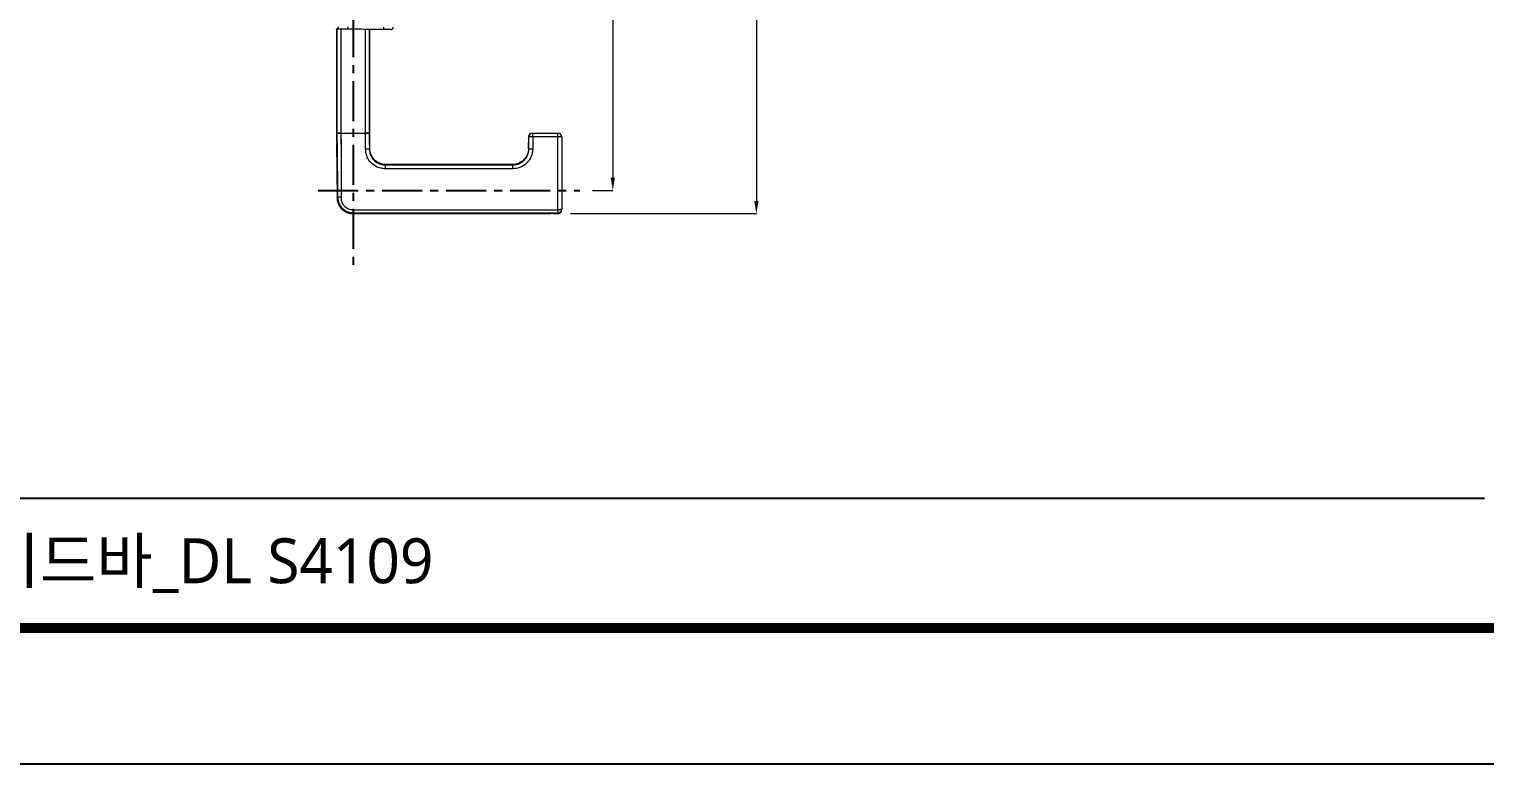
# Model space of a CAD drawing. Extents: x 0 to 1354, y 0 to 992.
# Drawn here: x 657.1 to 1112.2, y 0 to 229.8 of the extents above; entities that cross this region are included whole.
import ezdxf

# ---------------------------------------------------------------- set-up
doc = ezdxf.new("R2010")
doc.units = 0
doc.header["$LTSCALE"] = 10
doc.header["$MEASUREMENT"] = 0
doc.header["$PDMODE"] = 3
doc.header["$PDSIZE"] = -10
doc.linetypes.add('CENTER', pattern=[2, 1.25, -0.25, 0.25, -0.25])
doc.layers.get('0').update_dxf_attribs({"linetype": 'CONTINUOUS'})
doc.layers.get('DEFPOINTS').update_dxf_attribs({"linetype": 'CONTINUOUS'})
doc.layers.add('치수', color=7, linetype='CONTINUOUS', lineweight=25)
doc.styles.add('Daelim Dimension', font='')
doc.styles.get('Daelim Dimension').set_extended_font_data('NanumGothic')
doc.dimstyles.new('DEFAULT', dxfattribs={"dimscale": 2, "dimtxt": 2, "dimasz": 2, "dimexe": 0, "dimexo": 2, "dimgap": 1, "dimtad": 1, "dimdec": 1, "dimzin": 9, "dimdsep": 46, "dimtxsty": 'Daelim Dimension', "dimcen": 0.5, "dimclrd": 252, "dimclre": 252, "dimclrt": 3, "dimadec": 1, "dimazin": 0, "dimtfac": 1, "dimtdec": 1, "dimtix": 1, "dimtmove": 0, "dimatfit": 3, "dimfxl": 1, "dimtolj": 1, "dimtzin": 1, "dimlwd": 9, "dimlwe": 9, "dimarcsym": 0})

# ---------------------------------------------------------------- blocks, each defined once
blk = doc.blocks.new('*D6')
at = {"layer": 'DEFPOINTS', "color": 0, "transparency": 16777216}
for p in [(822.38, 524.74), (822.38, 172.12), (884.45, 172.12)]:
    blk.add_point(p, dxfattribs=at)
at = {"layer": '치수', "color": 5, "lineweight": 9, "transparency": 16777216}
for p, q in [((826.38, 524.74), (884.45, 524.74)), ((884.45, 520.74), (884.45, 176.12)), ((826.38, 172.12), (884.45, 172.12))]:
    blk.add_line(p, q, dxfattribs=at)
at = {"layer": '치수', "color": 5, "transparency": 16777216}
for points in [[(883.78, 520.74), (885.11, 520.74), (884.45, 524.74)], [(883.78, 176.12), (885.11, 176.12), (884.45, 172.12)]]:
    blk.add_solid(points, dxfattribs=at)
at = {"layer": '치수', "color": 7, "transparency": 16777216, "insert": (871.05, 348.43), "char_height": 20, "attachment_point": 5, "rotation": 90, "style": 'Daelim Dimension'}
blk.add_mtext('\\A1;714.2', dxfattribs=at)
blk = doc.blocks.new('*D8')
at = {"layer": 'DEFPOINTS', "color": 0, "transparency": 16777216}
for p in [(829.22, 517.54), (829.22, 179.32), (839.56, 179.32)]:
    blk.add_point(p, dxfattribs=at)
at = {"layer": '치수', "color": 5, "lineweight": 9, "transparency": 16777216}
for p, q in [((833.22, 517.54), (839.56, 517.54)), ((839.56, 513.54), (839.56, 183.32)), ((833.22, 179.32), (839.56, 179.32))]:
    blk.add_line(p, q, dxfattribs=at)
at = {"layer": '치수', "color": 5, "transparency": 16777216}
for points in [[(838.89, 513.54), (840.22, 513.54), (839.56, 517.54)], [(838.89, 183.32), (840.22, 183.32), (839.56, 179.32)]]:
    blk.add_solid(points, dxfattribs=at)
at = {"layer": '치수', "color": 7, "transparency": 16777216, "insert": (826.74, 348.43), "char_height": 20, "attachment_point": 5, "rotation": 90, "style": 'Daelim Dimension'}
blk.add_mtext('\\A1;700', dxfattribs=at)

msp = doc.modelspace()

# ---------------------------------------------------------------- linework, layer by layer
at = {"color": 1, "linetype": 'CENTER'}
for p, q in [((758.4, 533.59), (758.4, 155.09)), ((747.43, 179.32), (829.22, 179.32))]:
    msp.add_line(p, q, dxfattribs=at)
at = {"color": 7, "linetype": 'Continuous', "lineweight": 15}
for p, q in [((753.18, 229.84), (753.18, 197.32)), ((753.35, 197.32), (753.35, 229.83)), ((754.55, 229.82), (754.55, 197.32)), ((762.21, 197.32), (762.21, 229.76)), ((763.41, 229.75), (763.41, 197.32)), ((763.58, 197.32), (763.58, 229.75)), ((753.18, 197.32), (753.2, 194.61)), ((753.53, 177.25), (753.35, 197.32)), ((754.55, 197.32), (753.35, 197.32)), ((754.55, 197.32), (754.59, 193.79)), ((754.55, 197.32), (754.59, 197.32)), ((754.55, 197.32), (754.55, 197.32)), ((754.59, 193.79), (754.59, 197.32)), ((754.59, 197.32), (762.21, 197.32)), ((762.25, 192.3), (762.21, 197.32)), ((763.41, 197.32), (762.21, 197.32)), ((763.62, 192.47), (763.58, 197.32)), ((813.17, 196.13), (813.14, 192.47)), ((813.34, 196.13), (813.17, 196.13)), ((814.37, 197.32), (814.54, 197.32)), ((814.54, 196.13), (814.51, 192.3)), ((814.54, 197.32), (822.38, 197.32)), ((822.38, 196.13), (814.54, 196.13)), ((822.38, 173.35), (822.38, 196.13)), ((823.58, 196.12), (823.58, 173.49)), ((753.18, 194.02), (753.33, 177.07)), ((753.32, 194.02), (753.18, 194.02)), ((753.2, 194.61), (753.34, 194.61)), ((753.42, 184.5), (753.35, 193.03)), ((753.39, 193.03), (753.35, 193.03)), ((753.38, 193.33), (753.53, 177.24)), ((753.38, 193.33), (753.38, 193.33)), ((768.45, 187.34), (808.31, 187.34)), ((808.14, 187.52), (768.62, 187.52)), ((808.31, 186.15), (768.45, 186.15)), ((753.53, 177.24), (753.53, 177.25)), ((753.53, 177.24), (753.53, 177.24)), ((754.59, 177.26), (754.59, 176.23)), ((758.53, 173.35), (822.38, 173.35)), ((758.33, 172.12), (819.04, 172.12)), ((819.34, 172.27), (758.48, 172.27)), ((758.53, 172.29), (819.57, 172.29)), ((822.38, 172.29), (758.53, 172.29)), ((758.53, 172.29), (758.53, 172.29)), ((758.53, 172.29), (758.53, 172.29)), ((758.53, 172.29), (819.57, 172.29)), ((819.05, 172.12), (819.04, 172.12)), ((819.57, 172.29), (819.57, 172.29)), ((819.64, 172.12), (820.04, 172.12)), ((820.87, 172.12), (822.38, 172.12))]:
    msp.add_line(p, q, dxfattribs=at)
at = {"color": 5}
msp.add_line((21.77, 83.13), (1112.08, 83.13), dxfattribs=at)
at = {"ltscale": 0.5}
msp.add_lwpolyline([(0, 0), (1354.08, 0), (1354.08, 992.16), (0, 992.16)], close=True, dxfattribs=at)
at = {"color": 5, "linetype": 'ByBlock', "lineweight": 200, "const_width": 3.12}
msp.add_lwpolyline([(21.77, 42.48), (1332.17, 42.48), (1332.17, 969.12), (21.77, 969.12)], close=True, dxfattribs=at)
at = {"color": 7, "linetype": 'Continuous', "lineweight": 15, "flags": 128}
for points in [[(763.41, 197.32), (763.43, 194.92), (763.45, 192.3)], [(813.31, 192.3), (813.33, 194.7), (813.34, 196.13)], [(814.54, 196.13), (814.54, 196.36), (814.54, 196.58), (814.54, 196.79), (814.54, 196.97), (814.54, 197.12), (814.54, 197.23), (814.54, 197.29), (814.54, 197.32)], [(822.38, 196.13), (822.38, 196.36), (822.38, 196.58), (822.38, 196.79), (822.38, 196.97), (822.38, 197.12), (822.38, 197.23), (822.38, 197.29), (822.38, 197.32)], [(753.35, 194.55), (753.35, 194.56), (753.34, 194.61)], [(753.38, 193.33), (753.39, 192.73), (753.41, 190.33), (753.5, 180.73), (753.53, 177.24)], [(768.45, 186.15), (768.45, 186.38), (768.45, 186.6), (768.45, 186.81), (768.45, 186.99), (768.45, 187.13), (768.45, 187.25), (768.45, 187.32), (768.45, 187.34)], [(808.31, 186.15), (808.31, 186.38), (808.31, 186.6), (808.31, 186.81), (808.31, 186.99), (808.31, 187.13), (808.31, 187.25), (808.31, 187.32), (808.31, 187.34)], [(753.48, 177.23), (753.48, 177.83), (753.46, 180.23), (753.42, 184.5)], [(754.59, 177.26), (754.38, 177.25), (754.18, 177.25), (754, 177.25), (753.84, 177.25), (753.71, 177.25), (753.62, 177.25), (753.55, 177.25), (753.53, 177.25)], [(758.53, 173.35), (758.53, 173.14), (758.53, 172.94), (758.53, 172.76), (758.53, 172.6), (758.53, 172.47), (758.53, 172.38), (758.53, 172.32), (758.53, 172.29)], [(822.38, 173.35), (822.38, 173.14), (822.38, 172.94), (822.38, 172.76), (822.38, 172.6), (822.38, 172.47), (822.38, 172.38), (822.38, 172.32), (822.38, 172.29)], [(819.34, 172.29), (819.34, 172.28), (819.34, 172.27)], [(820.87, 172.26), (820.81, 172.27), (820.76, 172.28)]]:
    msp.add_lwpolyline(points, dxfattribs=at)
at = {"color": 7, "linetype": 'Continuous', "lineweight": 15}
for centre, radius, start, end in [((753.11, 230.54), 0.7, 269.5, 2.5), ((737.03, 230.52), 19.74, 357.9148, 0.053), ((752.33, 230.39), 15.63, 357.4982, 0.1983), ((770.22, 230.39), 0.7, 269.5, 2.5), ((814.37, 196.12), 1.2, 90, 179.5), ((814.54, 196.12), 1.2, 90.0086, 179.5088), ((813.94, 159.74), 36.39, 89.0555, 90.9445), ((822.38, 196.12), 1.2, 0.0509, 90), ((822.68, 161.75), 34.38, 88.4999, 90.5), ((762.85, 155.93), 36.38, 89.0553, 90.9447), ((813.91, 155.91), 36.39, 89.0556, 90.9444), ((758.53, 177.32), 4, 180.5, 183.658), ((822.38, 173.49), 1.2, 269.9911, 359.4937), ((812.24, 173.48), 11.34, 359.1731, 0.0537), ((820.04, 172.42), 0.3, 269.9998, 332.0529), ((820.04, 172.56), 0.3, 269.9991, 294.9038), ((812.62, 172.27), 9.75, 359.0769, 0.1073)]:
    msp.add_arc(centre, radius, start, end, dxfattribs=at)
for centre, major_axis, start_param, end_param in [((828.85, 734.72), (9.81, 562.6), 3.141594, 3.145535), ((829.85, 734.72), (9.81, 562.6), 3.146602, 3.163803), ((815.96, 734.72), (-4.91, 562.6), 3.141592, 3.164162)]:
    msp.add_ellipse(centre, major_axis=major_axis, ratio=0.000089, start_param=start_param, end_param=end_param, dxfattribs=at)
for points, knots in [([(756.76, 229.8), (756.5, 229.81), (755.83, 229.81), (754.8, 229.82), (753.86, 229.83), (753.22, 229.84), (753.14, 229.84), (753.1, 229.84)], [0, 0, 0, 0, 0.136185, 0.351884, 0.567714, 0.783864, 1, 1, 1, 1]), ([(767.95, 229.71), (766.08, 229.72), (762.36, 229.76), (758.63, 229.79), (756.76, 229.8)], [0, 0, 0, 0, 0.4999996, 1, 1, 1, 1]), ([(770.22, 229.69), (770.19, 229.69), (770.14, 229.69), (769.75, 229.69), (769.16, 229.7), (768.53, 229.7), (768.11, 229.71), (767.95, 229.71)], [0, 0, 0, 0, 0.21648, 0.432974, 0.64915, 0.865195, 1, 1, 1, 1]), ([(753.35, 197.32), (753.37, 197.32), (753.4, 197.32), (753.62, 197.32), (753.93, 197.32), (754.26, 197.32), (754.48, 197.32), (754.55, 197.32)], [0, 0, 0, 0, 0.218148, 0.436296, 0.654448, 0.872608, 1, 1, 1, 1]), ([(762.21, 197.32), (762.34, 197.32), (762.61, 197.32), (762.97, 197.32), (763.25, 197.32), (763.38, 197.32), (763.4, 197.32), (763.41, 197.32)], [0, 0, 0, 0, 0.2181072, 0.4362148, 0.6543137, 0.8724091, 1, 1, 1, 1]), ([(753.34, 194.61), (753.35, 194.6), (753.35, 194.57), (753.36, 194.35), (753.37, 194.02), (753.38, 193.65), (753.38, 193.42), (753.38, 193.33)], [0, 0, 0, 0, 0.216019, 0.432013, 0.647979, 0.863878, 1, 1, 1, 1]), ([(753.35, 194.55), (753.35, 194.55), (753.35, 194.55), (753.36, 194.48), (753.36, 194.31), (753.37, 193.98), (753.38, 193.61), (753.38, 193.37), (753.38, 193.3)], [0, 0, 0, 0, 0.0516649, 0.1672717, 0.363121, 0.6118796, 0.8750117, 1, 1, 1, 1]), ([(754.59, 193.79), (754.59, 192.99), (754.59, 188.99), (754.59, 183.48), (754.59, 178.77), (754.59, 177.26)], [0, 0, 0, 0, 0.145141, 0.725705, 1, 1, 1, 1]), ([(768.45, 186.15), (768.01, 186.18), (766.88, 186.25), (765.15, 186.97), (763.56, 188.36), (762.48, 190.21), (762.33, 191.6), (762.25, 192.3)], [0, 0, 0, 0, 0.136431, 0.352193, 0.568048, 0.784027, 1, 1, 1, 1]), ([(763.45, 192.3), (763.48, 192.33), (763.53, 192.38), (763.58, 192.43), (763.61, 192.47), (763.62, 192.47), (763.62, 192.47)], [0, 0, 0, 0, 0.250879, 0.501777, 0.752732, 1, 1, 1, 1]), ([(763.45, 192.3), (763.51, 191.74), (763.63, 190.61), (764.51, 189.12), (765.78, 188), (767.18, 187.42), (768.09, 187.37), (768.45, 187.34)], [0, 0, 0, 0, 0.2160022, 0.4319788, 0.6478156, 0.8635645, 1, 1, 1, 1]), ([(768.62, 187.49), (768.59, 187.48), (768.21, 187.44), (767.44, 187.58), (766.38, 187.93), (765.35, 188.59), (764.5, 189.49), (763.93, 190.52), (763.63, 191.52), (763.6, 192.17), (763.58, 192.47)], [0, 0, 0, 0, 0.013155, 0.145094, 0.290062, 0.43996, 0.606624, 0.753923, 0.886414, 1, 1, 1, 1]), ([(813.16, 192.47), (813.16, 192.34), (813.2, 191.84), (812.99, 190.97), (812.55, 189.92), (811.81, 188.95), (810.87, 188.19), (809.83, 187.71), (808.91, 187.48), (808.36, 187.48), (808.14, 187.48)], [0, 0, 0, 0, 0.051363, 0.187692, 0.334244, 0.484545, 0.64521, 0.787953, 0.916979, 1, 1, 1, 1]), ([(814.51, 192.3), (814.47, 191.86), (814.39, 190.73), (813.66, 189), (812.26, 187.43), (810.4, 186.36), (809.01, 186.22), (808.31, 186.15)], [0, 0, 0, 0, 0.136779, 0.352557, 0.568324, 0.784164, 1, 1, 1, 1]), ([(808.31, 187.34), (808.87, 187.4), (810, 187.51), (811.49, 188.37), (812.62, 189.64), (813.22, 191.03), (813.28, 191.95), (813.31, 192.3)], [0, 0, 0, 0, 0.215838, 0.43166, 0.647412, 0.863199, 1, 1, 1, 1]), ([(813.14, 192.47), (813.14, 192.47), (813.13, 192.48), (813.14, 192.46), (813.17, 192.43), (813.23, 192.38), (813.28, 192.33), (813.31, 192.3)], [0, 0, 0, 0, 0.003735, 0.252754, 0.501792, 0.750886, 1, 1, 1, 1]), ([(768.62, 187.52), (768.62, 187.52), (768.62, 187.52), (768.61, 187.51), (768.58, 187.48), (768.53, 187.42), (768.48, 187.37), (768.45, 187.34)], [0, 0, 0, 0, 0.000062, 0.249998, 0.499954, 0.749968, 1, 1, 1, 1]), ([(808.31, 187.34), (808.26, 187.39), (808.16, 187.49), (808.14, 187.51), (808.14, 187.52)], [0, 0, 0, 0, 0.499962, 1, 1, 1, 1]), ([(753.42, 184.5), (753.43, 184.3), (753.44, 183.3), (753.46, 181.59), (753.49, 179.96), (753.51, 179.14), (753.51, 179.03)], [0, 0, 0, 0, 0.109632, 0.54816, 0.938988, 1, 1, 1, 1]), ([(753.34, 177.07), (753.34, 177.04), (753.3, 176.66), (753.46, 175.89), (753.83, 174.83), (754.51, 173.81), (755.42, 172.99), (756.46, 172.44), (757.43, 172.16), (758.06, 172.14), (758.33, 172.13)], [0, 0, 0, 0, 0.013086, 0.147223, 0.29408, 0.445724, 0.613273, 0.761478, 0.894896, 1, 1, 1, 1]), ([(753.33, 177.07), (753.33, 177.07), (753.32, 177.06), (753.36, 177.1), (753.44, 177.19), (753.48, 177.23)], [0, 0, 0, 0, 0.001428, 0.500645, 1, 1, 1, 1]), ([(758.53, 172.29), (758.17, 172.31), (757.26, 172.37), (755.86, 172.95), (754.59, 174.07), (753.71, 175.56), (753.59, 176.69), (753.53, 177.25)], [0, 0, 0, 0, 0.136464, 0.35229, 0.568154, 0.784086, 1, 1, 1, 1]), ([(753.53, 177.24), (753.59, 176.68), (753.71, 175.56), (754.58, 174.07), (755.86, 172.94), (757.11, 172.45), (758.02, 172.3), (758.37, 172.29), (758.53, 172.29)], [0, 0, 0, 0, 0.2158542, 0.4317115, 0.6475394, 0.8633815, 0.940724, 1, 1, 1, 1]), ([(754.59, 176.23), (754.74, 175.85), (755.06, 175.05), (756.01, 174.1), (757.22, 173.46), (758.1, 173.38), (758.53, 173.35)], [0, 0, 0, 0, 0.232859, 0.49392, 0.755494, 1, 1, 1, 1]), ([(823.58, 173.48), (823.58, 173.48), (823.58, 173.45), (823.57, 173.44), (823.54, 173.41), (823.47, 173.39), (823.38, 173.38), (823.26, 173.37), (823.11, 173.36), (822.94, 173.35), (822.75, 173.35), (822.56, 173.35), (822.44, 173.35), (822.38, 173.35)], [0, 0, 0, 0, 0.015171, 0.074561, 0.17426, 0.2767, 0.376333, 0.478516, 0.584238, 0.69303, 0.79868, 0.907398, 1, 1, 1, 1]), ([(822.38, 172.14), (822.46, 172.13), (822.67, 172.12), (822.97, 172.25), (823.23, 172.45), (823.4, 172.67), (823.5, 172.87), (823.54, 173.02), (823.56, 173.11), (823.57, 173.17), (823.57, 173.22), (823.57, 173.23), (823.58, 173.24)], [0, 0, 0, 0, 0.101395, 0.277761, 0.42081, 0.541792, 0.642466, 0.718731, 0.769864, 0.818298, 0.888831, 1, 1, 1, 1]), ([(823.58, 173.49), (823.58, 173.49), (823.58, 173.49), (823.58, 173.48), (823.58, 173.48)], [0, 0, 0, 0, 0.4740702, 1, 1, 1, 1]), ([(819.04, 172.12), (819.04, 172.12), (819.04, 172.12), (819.06, 172.12), (819.07, 172.12)], [0, 0, 0, 0, 0.772824, 1, 1, 1, 1]), ([(819.05, 172.12), (819.05, 172.12), (819.05, 172.12), (819.06, 172.12), (819.07, 172.12)], [0, 0, 0, 0, 0.253206, 1, 1, 1, 1]), ([(819.07, 172.12), (819.08, 172.12), (819.12, 172.12), (819.26, 172.12), (819.43, 172.12), (819.57, 172.12), (819.64, 172.12)], [0, 0, 0, 0, 0.211931, 0.474633, 0.737332, 1, 1, 1, 1]), ([(820.04, 172.26), (820.03, 172.26), (820.02, 172.26), (819.9, 172.27), (819.72, 172.27), (819.52, 172.27), (819.39, 172.27), (819.34, 172.27)], [0, 0, 0, 0, 0.21491, 0.429801, 0.644514, 0.859019, 1, 1, 1, 1]), ([(819.57, 172.29), (819.71, 172.29), (820, 172.29), (820.34, 172.29), (820.48, 172.28), (820.52, 172.28)], [0, 0, 0, 0, 0.401439, 0.80292, 1, 1, 1, 1]), ([(820.52, 172.28), (820.61, 172.28), (820.74, 172.27), (820.81, 172.27), (820.81, 172.27), (820.81, 172.27)], [0, 0, 0, 0, 0.613487, 0.932833, 1, 1, 1, 1]), ([(820.52, 172.28), (820.58, 172.28), (820.73, 172.27), (820.84, 172.27), (820.86, 172.26), (820.87, 172.26)], [0, 0, 0, 0, 0.235002, 0.69658, 1, 1, 1, 1])]:
    msp.add_open_spline(points, degree=3, knots=knots, dxfattribs=at)

# ---------------------------------------------------------------- texts
at = {"color": 2, "insert": (264.87, 70.56), "char_height": 14.05378, "width": 687.4606, "attachment_point": 1, "style": 'Daelim Dimension'}
msp.add_mtext('{\\fPretendard Variable SemiBold|b0|i0|c129|p2;대림바스(주)} Shower Program_Slide Bar_{\\fGulim|b0|i0|c129|p50;슬라이드바}_DL S4109                    ', dxfattribs=at)

# ---------------------------------------------------------------- dimensions: what is measured, and where the dimension line sits
at = {"layer": '치수', "color": 5}
for base, p1, p2, text, picture, middle in [((884.45, 172.12), (822.38, 524.74), (822.38, 172.12), '714.2', '*D6', (884.45, 348.43)), ((839.56, 179.32), (829.22, 517.54), (829.22, 179.32), '700', '*D8', (839.56, 348.43))]:
    dim = msp.add_linear_dim(base=base, p1=p1, p2=p2, angle=90, text=text, dimstyle='DEFAULT', override={"dimtxt": 10, "dimclrd": 5, "dimclre": 5, "dimclrt": 7}, dxfattribs=at)
    dim.commit()
    dim.dimension.update_dxf_attribs({"geometry": picture, "text_midpoint": middle, "dimtype": 160})

doc.saveas('drawing.dxf')
